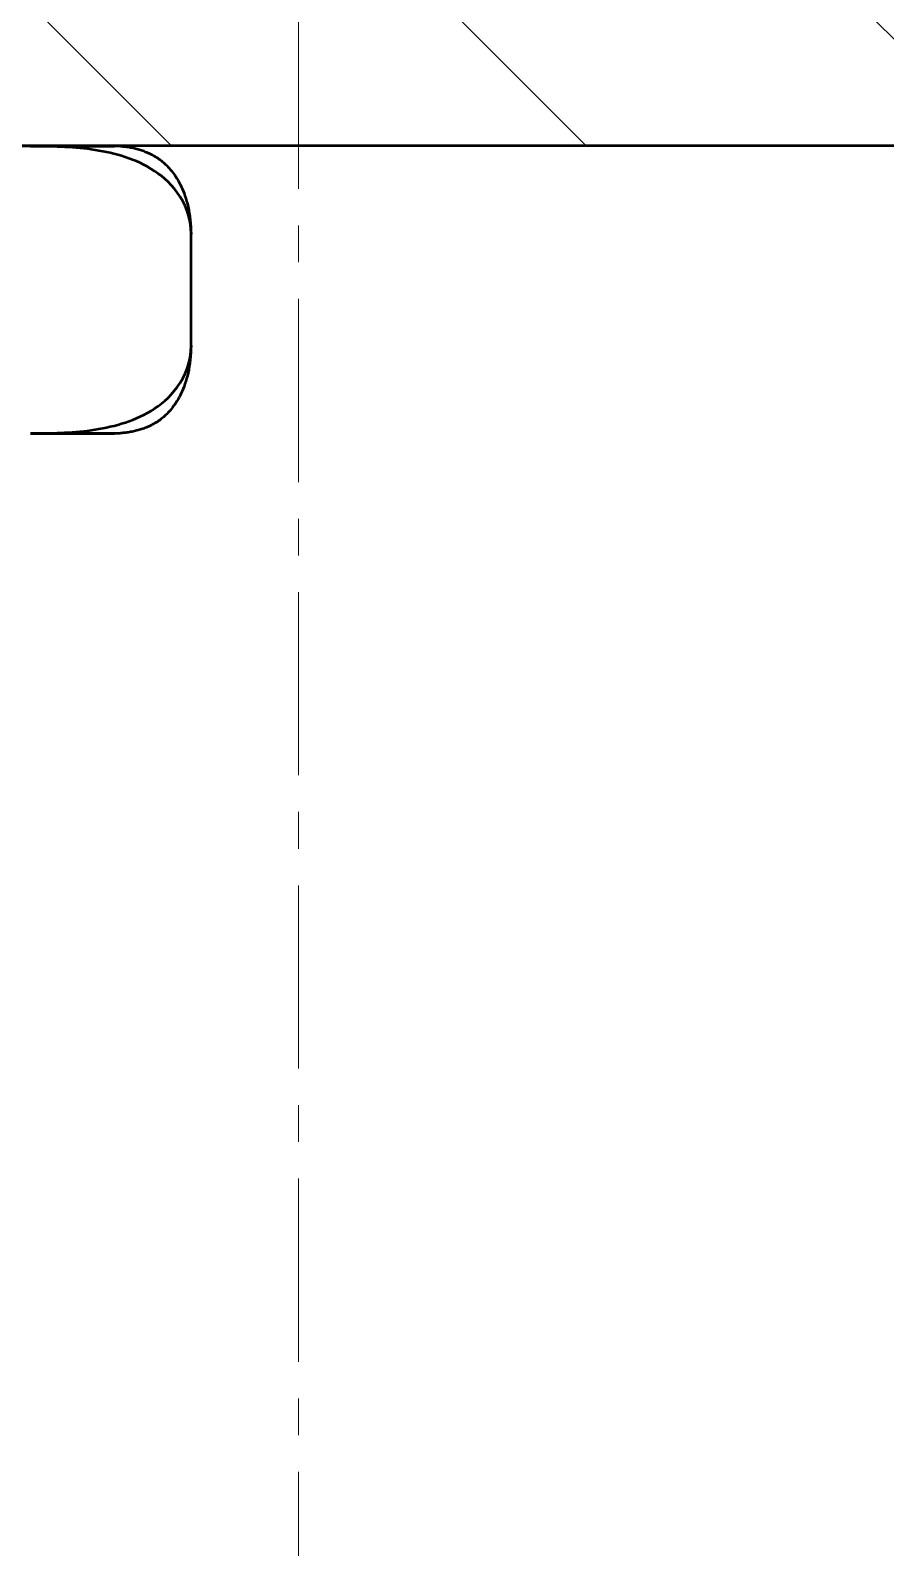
# Model space of a CAD drawing. Header units: millimetres. Extents: x 2 to 418, y 2 to 295.
# Drawn here: x 92.68 to 100.09, y 213.65 to 226.8 of the extents above; entities that cross this region are included whole.
import ezdxf

# ---------------------------------------------------------------- set-up
doc = ezdxf.new("R2010")
doc.units = ezdxf.units.MM
doc.linetypes.add('CENTER2', pattern=[2.541, 1.587, -0.318, 0.318, -0.318])
for name, color, linetype, lineweight in [('MITTELLINIE', 7, 'CENTER2', 18), ('SCHRAFFUR', 7, 'Continuous', 18), ('SICHTKANTE', 7, 'Continuous', 50)]:
    doc.layers.add(name, color=color, linetype=linetype, lineweight=lineweight)

msp = doc.modelspace()

# ---------------------------------------------------------------- hatches: boundary and pattern name
at = {"layer": 'SCHRAFFUR'}
h = msp.add_hatch(dxfattribs=at)
h.set_pattern_fill('ANSI31', scale=0.8, angle=90)
h.paths.add_polyline_path([(135, 198.8), (139, 198.8), (135, 198.8), (135, 225.8), (55, 225.8), (55, 198.8), (51, 198.8), (51, 205.8), (50, 205.8), (50, 227.8), (140, 227.8), (140, 205.8), (139, 205.8), (139, 198.8)])

# ---------------------------------------------------------------- linework, layer by layer
at = {"layer": 'MITTELLINIE'}
msp.add_line((95, 106), (95, 252), dxfattribs=at)
at = {"layer": 'SICHTKANTE'}
for p, q in [((135, 225.8), (55, 225.8)), ((92.678, 225.796), (91.331, 225.796)), ((94.07, 224.069), (94.07, 225.034))]:
    msp.add_line(p, q, dxfattribs=at)
for points in [[(94.07, 225.034), (94.067, 225.086), (94.061, 225.137), (94.05, 225.186), (94.035, 225.233), (94.018, 225.278), (93.998, 225.319), (93.975, 225.358), (93.951, 225.394), (93.926, 225.427), (93.899, 225.458), (93.871, 225.487), (93.842, 225.513), (93.813, 225.538), (93.783, 225.56), (93.753, 225.581), (93.722, 225.601), (93.691, 225.619), (93.66, 225.636), (93.628, 225.651), (93.596, 225.665), (93.564, 225.678), (93.532, 225.69), (93.499, 225.701), (93.467, 225.712), (93.435, 225.721), (93.402, 225.73), (93.37, 225.738), (93.337, 225.745), (93.305, 225.751), (93.272, 225.757), (93.239, 225.763), (93.206, 225.767), (93.174, 225.772), (93.141, 225.776), (93.108, 225.779), (93.075, 225.782), (93.042, 225.785), (93.009, 225.787), (92.976, 225.789), (92.943, 225.791), (92.909, 225.792), (92.876, 225.793), (92.843, 225.794), (92.81, 225.795), (92.777, 225.796), (92.744, 225.796), (92.711, 225.796), (92.678, 225.796)], [(92.678, 225.796), (92.716, 225.796), (92.754, 225.796), (92.791, 225.796), (92.826, 225.796), (92.861, 225.796), (92.894, 225.796), (92.927, 225.796), (92.958, 225.796), (92.989, 225.796), (93.018, 225.796), (93.047, 225.796), (93.074, 225.796), (93.101, 225.796), (93.126, 225.796), (93.15, 225.796), (93.173, 225.796), (93.195, 225.796), (93.216, 225.796), (93.236, 225.796), (93.255, 225.796), (93.273, 225.796), (93.29, 225.796), (93.305, 225.796), (93.32, 225.796), (93.333, 225.796), (93.345, 225.796), (93.356, 225.796), (93.366, 225.796), (93.375, 225.796), (93.383, 225.796), (93.39, 225.796), (93.396, 225.796), (93.4, 225.796), (93.403, 225.796), (93.406, 225.796), (93.407, 225.796), (93.407, 225.796), (93.406, 225.796), (93.403, 225.796), (93.4, 225.796), (93.396, 225.796), (93.39, 225.796), (93.383, 225.796), (93.376, 225.796), (93.367, 225.796), (93.357, 225.796), (93.345, 225.796), (93.333, 225.796)], [(93.663, 225.752), (93.653, 225.756), (93.642, 225.759), (93.632, 225.762), (93.621, 225.765), (93.611, 225.768), (93.6, 225.771), (93.589, 225.774), (93.579, 225.777), (93.568, 225.779), (93.557, 225.781), (93.546, 225.783), (93.536, 225.785), (93.525, 225.787), (93.515, 225.789), (93.504, 225.79), (93.494, 225.791), (93.483, 225.792), (93.473, 225.793), (93.462, 225.794), (93.452, 225.795), (93.441, 225.795), (93.43, 225.796), (93.42, 225.796), (93.409, 225.796), (93.408, 225.796), (93.407, 225.796), (93.407, 225.796), (93.407, 225.796), (93.407, 225.796), (93.407, 225.796), (93.407, 225.796), (93.407, 225.796), (93.407, 225.796), (93.406, 225.796), (93.406, 225.796), (93.407, 225.796), (93.406, 225.796), (93.404, 225.796), (93.402, 225.796), (93.398, 225.796), (93.393, 225.796), (93.388, 225.796), (93.381, 225.796), (93.374, 225.796), (93.365, 225.796), (93.355, 225.796), (93.345, 225.796), (93.333, 225.796)], [(93.663, 225.752), (93.673, 225.748), (93.684, 225.744), (93.695, 225.74), (93.705, 225.735), (93.716, 225.73), (93.726, 225.725), (93.737, 225.72), (93.747, 225.714), (93.758, 225.708), (93.768, 225.701), (93.778, 225.695), (93.789, 225.688), (93.799, 225.68), (93.81, 225.673), (93.82, 225.664), (93.83, 225.656), (93.84, 225.647), (93.85, 225.638), (93.86, 225.628), (93.87, 225.617), (93.88, 225.607), (93.89, 225.595), (93.9, 225.583), (93.91, 225.571), (93.92, 225.558), (93.929, 225.544), (93.939, 225.53), (93.948, 225.515), (93.958, 225.499), (93.967, 225.483), (93.976, 225.466), (93.984, 225.447), (93.993, 225.429), (94.001, 225.409), (94.009, 225.388), (94.017, 225.367), (94.024, 225.344), (94.031, 225.32), (94.038, 225.296), (94.044, 225.27), (94.05, 225.243), (94.055, 225.215), (94.059, 225.186), (94.063, 225.157), (94.066, 225.127), (94.068, 225.096), (94.069, 225.065), (94.07, 225.034)], [(92.678, 223.307), (92.711, 223.307), (92.744, 223.307), (92.777, 223.308), (92.81, 223.308), (92.843, 223.309), (92.876, 223.31), (92.909, 223.311), (92.942, 223.312), (92.975, 223.314), (93.008, 223.316), (93.041, 223.318), (93.074, 223.321), (93.107, 223.324), (93.14, 223.327), (93.173, 223.331), (93.206, 223.336), (93.239, 223.341), (93.272, 223.346), (93.305, 223.352), (93.337, 223.359), (93.37, 223.366), (93.403, 223.374), (93.436, 223.383), (93.468, 223.392), (93.501, 223.402), (93.533, 223.413), (93.566, 223.426), (93.598, 223.439), (93.63, 223.453), (93.661, 223.468), (93.693, 223.485), (93.723, 223.503), (93.754, 223.522), (93.784, 223.543), (93.813, 223.566), (93.842, 223.59), (93.871, 223.617), (93.899, 223.645), (93.925, 223.676), (93.951, 223.709), (93.975, 223.745), (93.998, 223.784), (94.018, 223.826), (94.035, 223.87), (94.05, 223.917), (94.061, 223.966), (94.067, 224.017), (94.07, 224.069)], [(94.07, 224.069), (94.069, 224.038), (94.068, 224.007), (94.066, 223.976), (94.063, 223.945), (94.059, 223.916), (94.055, 223.887), (94.05, 223.859), (94.044, 223.832), (94.038, 223.807), (94.031, 223.782), (94.024, 223.759), (94.017, 223.736), (94.009, 223.714), (94.001, 223.694), (93.993, 223.674), (93.984, 223.655), (93.975, 223.637), (93.966, 223.62), (93.957, 223.603), (93.948, 223.588), (93.939, 223.573), (93.929, 223.558), (93.919, 223.545), (93.91, 223.532), (93.9, 223.519), (93.89, 223.507), (93.88, 223.496), (93.87, 223.485), (93.86, 223.475), (93.85, 223.465), (93.84, 223.456), (93.83, 223.447), (93.819, 223.439), (93.809, 223.43), (93.799, 223.423), (93.789, 223.415), (93.778, 223.408), (93.768, 223.402), (93.757, 223.395), (93.747, 223.389), (93.737, 223.384), (93.726, 223.378), (93.716, 223.373), (93.705, 223.368), (93.695, 223.364), (93.684, 223.359), (93.673, 223.355), (93.663, 223.351)], [(93.663, 223.351), (93.653, 223.348), (93.642, 223.344), (93.632, 223.341), (93.621, 223.338), (93.611, 223.335), (93.6, 223.332), (93.589, 223.329), (93.579, 223.327), (93.568, 223.324), (93.557, 223.322), (93.546, 223.32), (93.536, 223.318), (93.525, 223.316), (93.515, 223.315), (93.504, 223.313), (93.494, 223.312), (93.483, 223.311), (93.473, 223.31), (93.462, 223.309), (93.452, 223.308), (93.441, 223.308), (93.43, 223.307), (93.42, 223.307), (93.409, 223.307), (93.408, 223.307), (93.407, 223.307), (93.407, 223.307), (93.407, 223.307), (93.407, 223.307), (93.407, 223.307), (93.407, 223.307), (93.407, 223.307), (93.407, 223.307), (93.406, 223.307), (93.406, 223.307), (93.407, 223.307), (93.401, 223.307), (93.385, 223.307), (93.359, 223.307), (93.323, 223.307), (93.276, 223.307), (93.22, 223.307), (93.153, 223.307), (93.077, 223.307), (92.991, 223.307), (92.896, 223.307), (92.791, 223.307), (92.678, 223.307)], [(92.678, 223.307), (92.716, 223.307), (92.754, 223.307), (92.791, 223.307), (92.826, 223.307), (92.861, 223.307), (92.894, 223.307), (92.927, 223.307), (92.958, 223.307), (92.989, 223.307), (93.018, 223.307), (93.047, 223.307), (93.074, 223.307), (93.101, 223.307), (93.126, 223.307), (93.15, 223.307), (93.173, 223.307), (93.195, 223.307), (93.216, 223.307), (93.236, 223.307), (93.255, 223.307), (93.273, 223.307), (93.29, 223.307), (93.305, 223.307), (93.32, 223.307), (93.333, 223.307), (93.345, 223.307), (93.356, 223.307), (93.366, 223.307), (93.375, 223.307), (93.383, 223.307), (93.39, 223.307), (93.396, 223.307), (93.4, 223.307), (93.403, 223.307), (93.406, 223.307), (93.407, 223.307), (93.407, 223.307), (93.406, 223.307), (93.403, 223.307), (93.4, 223.307), (93.396, 223.307), (93.39, 223.307), (93.383, 223.307), (93.376, 223.307), (93.367, 223.307), (93.357, 223.307), (93.345, 223.307), (93.333, 223.307)]]:
    msp.add_lwpolyline(points, dxfattribs=at)

doc.saveas('drawing.dxf')
